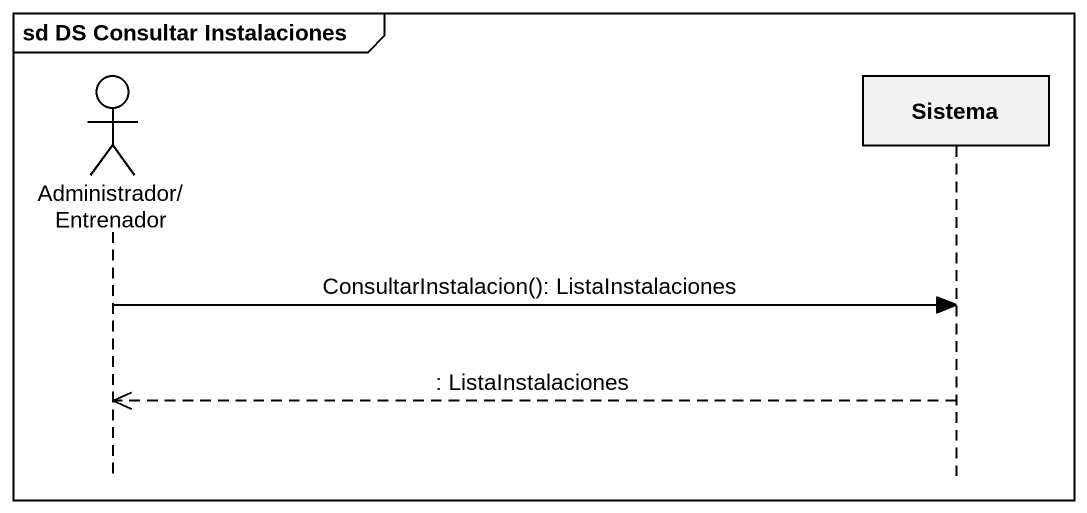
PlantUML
@startuml
mainframe sd DS Consultar Instalaciones
hide footbox
actor "Administrador/Entrenador" as Administrador_Entrenador
participant Sistema

Administrador_Entrenador -> Sistema : ConsultarInstalacion(): ListaInstalaciones
Sistema -->> Administrador_Entrenador : : ListaInstalaciones
@enduml
